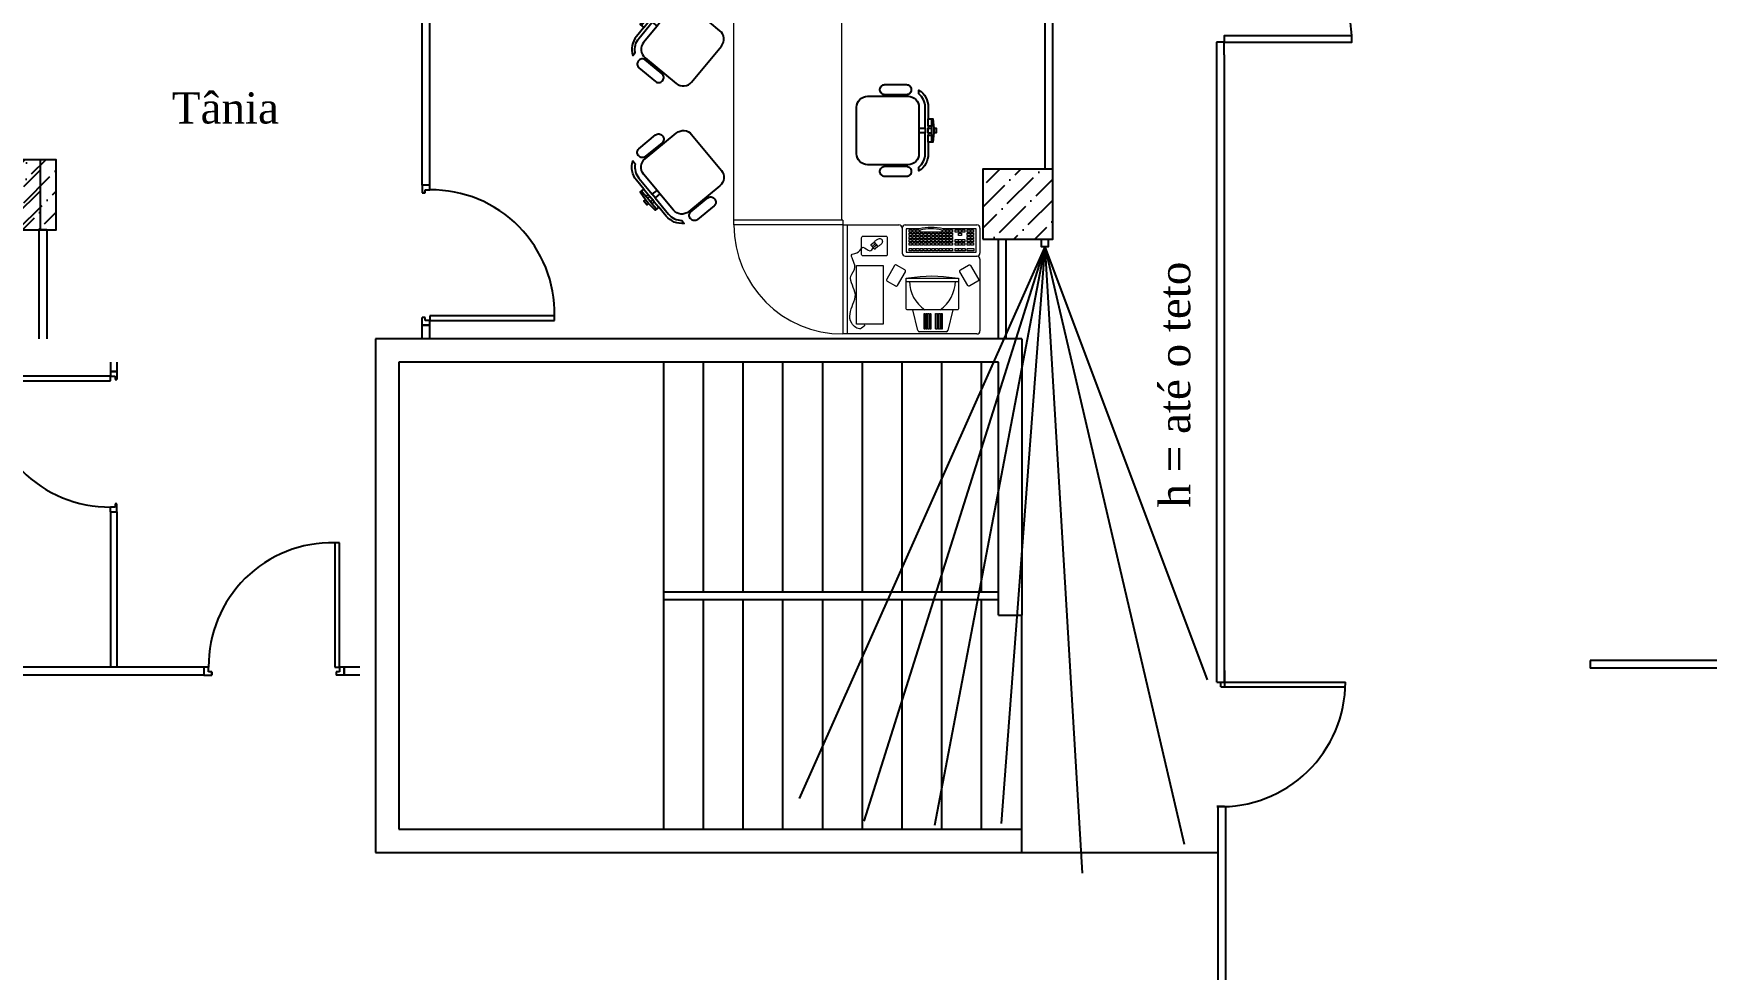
# Model space of a CAD drawing. Extents: x 97.2 to 178.4, y 268.6 to 301.5.
# Drawn here: x 129.76 to 140.5, y 283.47 to 289.49 of the extents above; entities that cross this region are included whole.
import ezdxf

# ---------------------------------------------------------------- set-up
doc = ezdxf.new("R2010")
doc.units = 0
doc.header["$MEASUREMENT"] = 0
for name, color, linetype in [('DIVISÓRIA', 1, 'CONTINUOUS'), ('DIVISÓRIAS', 1, 'CONTINUOUS'), ('FINO', 251, 'CONTINUOUS'), ('JANELA-ESQUADRIAS', 11, 'CONTINUOUS'), ('MOBIL', 7, 'CONTINUOUS'), ('MOBIL-I', 251, 'CONTINUOUS'), ('PAREDE-ALVENARIA', 7, 'CONTINUOUS'), ('PILAR', 5, 'CONTINUOUS'), ('PISO', 251, 'CONTINUOUS'), ('PISO-NOVO', 8, 'CONTINUOUS'), ('PISOS', 9, 'CONTINUOUS'), ('TXTAMBIENTE', 143, 'CONTINUOUS')]:
    doc.layers.add(name, color=color, linetype=linetype)
doc.layers.add('MOBILIÁRIO', color=1, linetype='CONTINUOUS', lineweight=9)
doc.styles.get("Standard").update_dxf_attribs({"font": 'arial.ttf'})
pattern_1 = [(45, (-126.12419, -284.90516), (0.05051394, 0.185217782), [0.238125, -0.047625, 0, -0.047625])]

# ---------------------------------------------------------------- blocks, each defined once
blk = doc.blocks.new('CAD_SECR')
at = {"layer": 'MOBIL'}
for p, q in [((-0.03, -0.05), (-0.03, -0.03)), ((-0.015, -0.05), (-0.03, -0.05)), ((-0.015, -0.05), (-0.015, -0.03)), ((0.015, -0.05), (0.015, -0.03)), ((0.03, -0.03), (0.015, -0.03)), ((0.03, -0.05), (0.015, -0.05)), ((0.03, -0.05), (0.03, -0.03))]:
    blk.add_line(p, q, dxfattribs=at)
for points in [[(-0.015, -0.11), (-0.15, -0.11, 0.414214), (-0.22, -0.18), (-0.22, -0.44, 0.414214), (-0.15, -0.51), (0.15, -0.51, 0.414214), (0.22, -0.44), (0.22, -0.18, 0.414214), (0.15, -0.11), (0.015, -0.11), (0.015, -0.07), (0.15, -0.07, -0.223888), (0.235, -0.11), (0.26, -0.11, 0.255924), (0.15, -0.05), (0.075, -0.05), (0.075, -0.02), (0.015, -0.015), (0.015, 0), (-0.015, 0), (-0.015, -0.015), (-0.075, -0.02), (-0.075, -0.05), (-0.15, -0.05, 0.255924), (-0.26, -0.11), (-0.235, -0.11, -0.223888), (-0.15, -0.07), (-0.015, -0.07)], [(-0.26, -0.16), (-0.265, -0.16, 0.414214), (-0.295, -0.19), (-0.295, -0.33, 0.414214), (-0.265, -0.36), (-0.26, -0.36, 0.414214), (-0.23, -0.33), (-0.23, -0.19, 0.414214)], [(0.23, -0.19), (0.23, -0.33, 0.414214), (0.26, -0.36), (0.265, -0.36, 0.414214), (0.295, -0.33), (0.295, -0.19, 0.414214), (0.265, -0.16), (0.26, -0.16, 0.414214)]]:
    blk.add_lwpolyline(points, format="xyb", close=True, dxfattribs=at)
blk.add_lwpolyline([(-0.015, -0.03), (-0.03, -0.03)], dxfattribs=at)
at = {"layer": 'MOBIL-I'}
blk.add_line((0.015, -0.015), (-0.015, -0.015), dxfattribs=at)
for points in [[(-0.03, -0.03), (-0.075, -0.03)], [(0.015, -0.03), (-0.015, -0.03)], [(0.075, -0.03), (0.03, -0.03)]]:
    blk.add_lwpolyline(points, dxfattribs=at)
for points in [[(-0.075, -0.05), (-0.03, -0.05, -0.255924)], [(-0.015, -0.05), (0.015, -0.05, -0.255924)], [(0.015, -0.07), (-0.015, -0.07, 0.223888)], [(0.03, -0.05), (0.075, -0.05, -0.255924)], [(0.015, -0.11), (-0.015, -0.11, 0.414214)]]:
    blk.add_lwpolyline(points, format="xyb", dxfattribs=at)
blk = doc.blocks.new('estação de trabalho')
at = {"layer": 'MOBILIÁRIO', "ltscale": 0.16}
for p, q in [((98.509, 276.979), (99.209, 276.979)), ((98.509, 275.479), (98.509, 276.979)), ((98.509, 276.949), (99.209, 276.949)), ((99.199, 276.949), (99.199, 275.509)), ((99.209, 276.979), (99.209, 276.949)), ((99.209, 275.509), (98.509, 275.509)), ((99.209, 275.479), (98.509, 275.479)), ((99.209, 275.509), (99.209, 275.479)), ((99.209, 275.479), (99.209, 274.779)), ((99.209, 275.479), (99.239, 275.479))]:
    blk.add_line(p, q, dxfattribs=at)
at = {"layer": 'MOBILIÁRIO'}
for p, q in [((99.239, 274.779), (99.239, 275.479)), ((99.239, 275.479), (99.569, 275.479)), ((99.589, 275.459), (99.589, 275.299)), ((99.609, 275.479), (100.069, 275.479)), ((100.089, 275.459), (100.089, 275.299)), ((99.419, 275.36), (99.396, 275.341)), ((99.426, 275.351), (99.404, 275.332)), ((99.436, 275.34), (99.41, 275.371)), ((99.609, 275.279), (100.069, 275.279)), ((100.089, 275.259), (100.089, 274.799)), ((99.615, 275.117), (99.952, 275.117)), ((99.691, 274.801), (99.657, 274.934)), ((99.914, 274.934), (99.882, 274.801)), ((100.069, 274.779), (99.209, 274.779)), ((99.873, 274.793), (99.701, 274.793))]:
    blk.add_line(p, q, dxfattribs=at)
for points in [[(99.698, 275.454), (99.615, 275.454), (99.615, 275.304), (100.065, 275.304), (100.065, 275.454)], [(99.844, 275.447), (99.844, 275.432), (99.704, 275.432), (99.704, 275.447)], [(100.065, 275.454), (99.853, 275.454)]]:
    blk.add_lwpolyline(points, dxfattribs=at)
for points in [[(99.652, 275.432), (99.634, 275.432), (99.634, 275.447), (99.652, 275.447)], [(99.675, 275.432), (99.657, 275.432), (99.657, 275.447), (99.675, 275.447)], [(99.698, 275.432), (99.68, 275.432), (99.68, 275.447), (99.698, 275.447)], [(99.867, 275.432), (99.849, 275.432), (99.849, 275.447), (99.867, 275.447)], [(99.89, 275.432), (99.872, 275.432), (99.872, 275.447), (99.89, 275.447)], [(99.913, 275.432), (99.894, 275.432), (99.894, 275.447), (99.913, 275.447)], [(99.948, 275.432), (99.929, 275.432), (99.929, 275.447), (99.948, 275.447)], [(99.97, 275.432), (99.952, 275.432), (99.952, 275.447), (99.97, 275.447)], [(99.992, 275.432), (99.974, 275.432), (99.974, 275.447), (99.992, 275.447)], [(100.026, 275.432), (100.007, 275.432), (100.007, 275.447), (100.026, 275.447)], [(100.048, 275.432), (100.03, 275.432), (100.03, 275.447), (100.048, 275.447)], [(99.652, 275.411), (99.634, 275.411), (99.634, 275.427), (99.652, 275.427)], [(99.652, 275.391), (99.634, 275.391), (99.634, 275.406), (99.652, 275.406)], [(99.652, 275.37), (99.634, 275.37), (99.634, 275.385), (99.652, 275.385)], [(99.652, 275.35), (99.634, 275.35), (99.634, 275.365), (99.652, 275.365)], [(99.675, 275.411), (99.657, 275.411), (99.657, 275.427), (99.675, 275.427)], [(99.675, 275.391), (99.657, 275.391), (99.657, 275.406), (99.675, 275.406)], [(99.675, 275.37), (99.657, 275.37), (99.657, 275.385), (99.675, 275.385)], [(99.675, 275.35), (99.657, 275.35), (99.657, 275.365), (99.675, 275.365)], [(99.698, 275.411), (99.68, 275.411), (99.68, 275.427), (99.698, 275.427)], [(99.698, 275.391), (99.68, 275.391), (99.68, 275.406), (99.698, 275.406)], [(99.698, 275.37), (99.68, 275.37), (99.68, 275.385), (99.698, 275.385)], [(99.698, 275.35), (99.68, 275.35), (99.68, 275.365), (99.698, 275.365)], [(99.723, 275.411), (99.705, 275.411), (99.705, 275.427), (99.723, 275.427)], [(99.723, 275.391), (99.705, 275.391), (99.705, 275.406), (99.723, 275.406)], [(99.723, 275.37), (99.705, 275.37), (99.705, 275.385), (99.723, 275.385)], [(99.723, 275.35), (99.705, 275.35), (99.705, 275.365), (99.723, 275.365)], [(99.747, 275.411), (99.728, 275.411), (99.728, 275.427), (99.747, 275.427)], [(99.747, 275.391), (99.728, 275.391), (99.728, 275.406), (99.747, 275.406)], [(99.747, 275.37), (99.728, 275.37), (99.728, 275.385), (99.747, 275.385)], [(99.747, 275.35), (99.728, 275.35), (99.728, 275.365), (99.747, 275.365)], [(99.771, 275.411), (99.753, 275.411), (99.753, 275.427), (99.771, 275.427)], [(99.771, 275.391), (99.753, 275.391), (99.753, 275.406), (99.771, 275.406)], [(99.771, 275.37), (99.753, 275.37), (99.753, 275.385), (99.771, 275.385)], [(99.771, 275.35), (99.753, 275.35), (99.753, 275.365), (99.771, 275.365)], [(99.797, 275.411), (99.779, 275.411), (99.779, 275.427), (99.797, 275.427)], [(99.797, 275.391), (99.779, 275.391), (99.779, 275.406), (99.797, 275.406)], [(99.797, 275.37), (99.779, 275.37), (99.779, 275.385), (99.797, 275.385)], [(99.797, 275.35), (99.779, 275.35), (99.779, 275.365), (99.797, 275.365)], [(99.821, 275.411), (99.803, 275.411), (99.803, 275.427), (99.821, 275.427)], [(99.821, 275.391), (99.803, 275.391), (99.803, 275.406), (99.821, 275.406)], [(99.821, 275.37), (99.803, 275.37), (99.803, 275.385), (99.821, 275.385)], [(99.821, 275.35), (99.803, 275.35), (99.803, 275.365), (99.821, 275.365)], [(99.844, 275.411), (99.826, 275.411), (99.826, 275.427), (99.844, 275.427)], [(99.844, 275.391), (99.826, 275.391), (99.826, 275.406), (99.844, 275.406)], [(99.844, 275.37), (99.826, 275.37), (99.826, 275.385), (99.844, 275.385)], [(99.844, 275.35), (99.826, 275.35), (99.826, 275.365), (99.844, 275.365)], [(99.867, 275.411), (99.849, 275.411), (99.849, 275.427), (99.867, 275.427)], [(99.867, 275.391), (99.849, 275.391), (99.849, 275.406), (99.867, 275.406)], [(99.867, 275.37), (99.849, 275.37), (99.849, 275.385), (99.867, 275.385)], [(99.867, 275.35), (99.849, 275.35), (99.849, 275.365), (99.867, 275.365)], [(99.89, 275.411), (99.872, 275.411), (99.872, 275.427), (99.89, 275.427)], [(99.89, 275.391), (99.872, 275.391), (99.872, 275.406), (99.89, 275.406)], [(99.89, 275.37), (99.872, 275.37), (99.872, 275.385), (99.89, 275.385)], [(99.89, 275.35), (99.872, 275.35), (99.872, 275.365), (99.89, 275.365)], [(99.913, 275.411), (99.894, 275.411), (99.894, 275.427), (99.913, 275.427)], [(99.913, 275.391), (99.894, 275.391), (99.894, 275.406), (99.913, 275.406)], [(99.913, 275.37), (99.894, 275.37), (99.894, 275.385), (99.913, 275.385)], [(99.913, 275.35), (99.894, 275.35), (99.894, 275.365), (99.913, 275.365)], [(99.948, 275.37), (99.929, 275.37), (99.929, 275.385), (99.948, 275.385)], [(99.948, 275.35), (99.929, 275.35), (99.929, 275.365), (99.948, 275.365)], [(99.97, 275.411), (99.952, 275.411), (99.952, 275.426), (99.97, 275.426)], [(99.97, 275.37), (99.952, 275.37), (99.952, 275.385), (99.97, 275.385)], [(99.97, 275.35), (99.952, 275.35), (99.952, 275.365), (99.97, 275.365)], [(99.992, 275.37), (99.974, 275.37), (99.974, 275.385), (99.992, 275.385)], [(99.992, 275.35), (99.974, 275.35), (99.974, 275.365), (99.992, 275.365)], [(100.026, 275.411), (100.007, 275.411), (100.007, 275.426), (100.026, 275.426)], [(100.026, 275.391), (100.007, 275.391), (100.007, 275.406), (100.026, 275.406)], [(100.026, 275.37), (100.007, 275.37), (100.007, 275.385), (100.026, 275.385)], [(100.026, 275.349), (100.007, 275.349), (100.007, 275.364), (100.026, 275.364)], [(100.048, 275.411), (100.03, 275.411), (100.03, 275.426), (100.048, 275.426)], [(100.048, 275.391), (100.03, 275.391), (100.03, 275.406), (100.048, 275.406)], [(100.048, 275.37), (100.03, 275.37), (100.03, 275.385), (100.048, 275.385)], [(100.048, 275.349), (100.03, 275.349), (100.03, 275.364), (100.048, 275.364)], [(99.652, 275.314), (99.634, 275.314), (99.634, 275.329), (99.652, 275.329)], [(99.675, 275.314), (99.657, 275.314), (99.657, 275.329), (99.675, 275.329)], [(99.698, 275.314), (99.68, 275.314), (99.68, 275.329), (99.698, 275.329)], [(99.723, 275.314), (99.705, 275.314), (99.705, 275.329), (99.723, 275.329)], [(99.747, 275.314), (99.728, 275.314), (99.728, 275.329), (99.747, 275.329)], [(99.771, 275.314), (99.753, 275.314), (99.753, 275.329), (99.771, 275.329)], [(99.797, 275.314), (99.779, 275.314), (99.779, 275.329), (99.797, 275.329)], [(99.821, 275.314), (99.803, 275.314), (99.803, 275.329), (99.821, 275.329)], [(99.844, 275.314), (99.826, 275.314), (99.826, 275.329), (99.844, 275.329)], [(99.867, 275.314), (99.849, 275.314), (99.849, 275.329), (99.867, 275.329)], [(99.89, 275.314), (99.872, 275.314), (99.872, 275.329), (99.89, 275.329)], [(99.913, 275.314), (99.894, 275.314), (99.894, 275.329), (99.913, 275.329)], [(99.948, 275.314), (99.929, 275.314), (99.929, 275.329), (99.948, 275.329)], [(99.971, 275.314), (99.952, 275.314), (99.952, 275.329), (99.971, 275.329)], [(99.993, 275.314), (99.975, 275.314), (99.975, 275.329), (99.993, 275.329)], [(100.049, 275.314), (100.007, 275.314), (100.007, 275.329), (100.049, 275.329)], [(99.468, 275.219), (99.468, 274.841), (99.297, 274.841), (99.297, 275.219)]]:
    blk.add_lwpolyline(points, close=True, dxfattribs=at)
for points in [[(99.494, 275.397), (99.494, 275.29, -0.414214), (99.484, 275.28), (99.339, 275.28, -0.414214), (99.329, 275.29), (99.329, 275.397, -0.414214), (99.339, 275.407), (99.484, 275.407, -0.414214)], [(99.494, 275.118), (99.546, 275.088, 0.414214), (99.56, 275.091), (99.61, 275.178, 0.414214), (99.606, 275.192), (99.554, 275.222, 0.414214), (99.54, 275.218), (99.49, 275.131, 0.414214)], [(99.952, 275.137), (99.952, 274.944, -0.414214), (99.942, 274.934), (99.625, 274.934, -0.414214), (99.615, 274.944), (99.615, 275.137)], [(100.076, 275.118), (100.024, 275.088, -0.414214), (100.01, 275.091), (99.96, 275.178, -0.414214), (99.964, 275.192), (100.016, 275.222, -0.414214), (100.029, 275.218), (100.079, 275.131, -0.414214)], [(99.737, 274.81), (99.735, 274.81, -0.414214), (99.73, 274.814), (99.73, 274.911), (99.733, 274.911, -0.414214), (99.737, 274.907)], [(99.75, 274.81), (99.747, 274.81, -0.414214), (99.743, 274.814), (99.743, 274.911), (99.746, 274.911, -0.414214), (99.75, 274.907)], [(99.762, 274.81), (99.759, 274.81, -0.414214), (99.755, 274.814), (99.755, 274.911), (99.757, 274.911, -0.414214), (99.762, 274.907)], [(99.774, 274.81), (99.771, 274.81, -0.414214), (99.767, 274.814), (99.767, 274.911), (99.769, 274.911, -0.414214), (99.774, 274.907)], [(99.811, 274.81), (99.808, 274.81, -0.414214), (99.804, 274.814), (99.804, 274.911), (99.806, 274.911, -0.414214), (99.811, 274.907)], [(99.823, 274.81), (99.821, 274.81, -0.414214), (99.816, 274.814), (99.816, 274.911), (99.819, 274.911, -0.414214), (99.823, 274.907)], [(99.835, 274.81), (99.833, 274.81, -0.414214), (99.828, 274.814), (99.828, 274.911), (99.831, 274.911, -0.414214), (99.835, 274.907)], [(99.847, 274.81), (99.845, 274.81, -0.414214), (99.84, 274.814), (99.84, 274.911), (99.843, 274.911, -0.414214), (99.847, 274.907)]]:
    blk.add_lwpolyline(points, format="xyb", close=True, dxfattribs=at)
for points in [[(99.434, 275.34), (99.417, 275.325, -0.414214), (99.409, 275.326), (99.391, 275.347, -0.414214), (99.392, 275.355), (99.409, 275.369)], [(99.409, 275.369, -0.033924), (99.424, 275.383, -0.074521), (99.433, 275.389, -0.085135), (99.443, 275.392, -0.106249), (99.452, 275.39, -0.128229), (99.459, 275.386)], [(99.459, 275.386, -0.128229), (99.462, 275.379, -0.106249), (99.462, 275.369, -0.085135), (99.458, 275.36, -0.074521), (99.451, 275.352, -0.033924), (99.434, 275.34)]]:
    blk.add_lwpolyline(points, format="xyb", dxfattribs=at)
at = {"layer": 'MOBILIÁRIO', "ltscale": 0.16}
blk.add_arc((99.209, 275.479), 0.7, 180, 270, dxfattribs=at)
at = {"layer": 'MOBILIÁRIO'}
for centre, radius, start, end in [((99.569, 275.459), 0.02, 0, 90), ((99.609, 275.459), 0.02, 90, 180), ((99.776, 275.137), 0.327, 76.2248, 103.7752), ((99.774, 275.111), 0.343, 78.2426, 101.7574), ((100.069, 275.459), 0.02, 0, 90), ((99.609, 275.299), 0.02, 180, 270), ((100.069, 275.299), 0.02, 270, 360), ((100.069, 275.259), 0.02, 0, 90), ((99.78, 274.287), 0.863, 80.0643, 99.9357), ((99.863, 275.121), 0.227, 180.8822, 235.4255), ((99.704, 275.121), 0.227, 304.5745, 359.1178), ((99.701, 274.803), 0.01, 194.2167, 270), ((99.873, 274.803), 0.01, 270, 346.7618), ((100.069, 274.799), 0.02, 270, 0)]:
    blk.add_arc(centre, radius, start, end, dxfattribs=at)
blk.add_open_spline([(99.35, 274.838), (99.341, 274.827), (99.317, 274.796), (99.233, 274.864), (99.266, 274.953), (99.306, 275.05), (99.23, 275.137), (99.311, 275.208), (99.237, 275.299), (99.315, 275.295), (99.334, 275.359), (99.379, 275.298), (99.397, 275.323), (99.404, 275.332)], degree=3, knots=[0, 0, 0, 0, 0.0378145, 0.1041581, 0.2264168, 0.2917777, 0.4120178, 0.4757846, 0.5590592, 0.6025421, 0.6439459, 0.6951513, 0.7232465, 0.7232465, 0.7232465, 0.7232465], dxfattribs=at)
at = {"layer": 'MOBILIÁRIO', "ltscale": 0.16, "xscale": -1, "rotation": 270}
blk.add_blockref('CAD_SECR', (99.807, 276.086), dxfattribs=at)
blk = doc.blocks.new('A$C22AB6FDB')
at = {"layer": 'PILAR'}
h = blk.add_hatch(dxfattribs=at)
h.set_pattern_fill('ANSI36', color=256, scale=0.03, style=0)
h.set_pattern_definition([(45, (-132.62419, -284.84545), (0.05051394, 0.185217782), [0.238125, -0.047625, 0, -0.047625])])
h.paths.add_polyline_path([(4.28, 3.31), (4.28, 2.86), (4.73, 2.86), (4.73, 3.31)])
h = blk.add_hatch(dxfattribs=at)
h.set_pattern_fill('ANSI36', color=256, scale=0.03, style=0)
h.set_pattern_definition([(45, (-132.62419, -284.84545), (0.05051394, 0.185217782), [0.238125, -0.047625, 0, -0.047625])])
h.paths.add_polyline_path([(4.28, 3.31), (4.28, 2.86), (4.73, 2.86), (4.73, 3.31)])
h = blk.add_hatch(dxfattribs=at)
h.set_pattern_fill('ANSI36', color=256, scale=0.03, style=0)
h.set_pattern_definition(pattern_1)
h.paths.add_polyline_path([(10.78, 3.25), (10.78, 2.8), (11.23, 2.8), (11.23, 3.25)])
h = blk.add_hatch(dxfattribs=at)
h.set_pattern_fill('ANSI36', color=256, scale=0.03, style=0)
h.set_pattern_definition(pattern_1)
h.paths.add_polyline_path([(10.78, 3.25), (10.78, 2.8), (11.23, 2.8), (11.23, 3.25)])
at = {"layer": 'DIVISÓRIA'}
for p, q in [((7.18, 3.147), (7.18, 6.49)), ((7.23, 3.147), (7.23, 6.49)), ((11.18, 3.25), (11.18, 6.49)), ((11.23, 3.25), (11.23, 6.54)), ((7.18, 3.147), (7.18, 3.097)), ((7.23, 3.147), (7.18, 3.147)), ((7.23, 3.147), (7.18, 3.147)), ((7.2, 3.097), (7.2, 3.117)), ((7.2, 3.117), (7.23, 3.117)), ((7.23, 3.117), (7.23, 3.147)), ((7.2, 3.097), (7.18, 3.097)), ((7.18, 3.097), (7.2, 3.097)), ((4.72, 2.86), (4.72, 2.16)), ((4.77, 2.86), (4.73, 2.86)), ((4.77, 2.86), (4.77, 2.16)), ((10.88, 2.16), (10.88, 2.8)), ((10.93, 2.16), (10.93, 2.8)), ((7.18, 2.247), (7.18, 2.297)), ((7.23, 2.277), (7.2, 2.277)), ((7.23, 2.307), (7.23, 2.277)), ((8.03, 2.307), (7.23, 2.307)), ((7.23, 2.247), (7.23, 2.277)), ((7.23, 2.277), (8.03, 2.277)), ((8.03, 2.277), (8.03, 2.307)), ((7.18, 2.16), (7.18, 2.247)), ((7.18, 2.247), (7.23, 2.247)), ((7.23, 2.247), (7.18, 2.247)), ((7.23, 2.16), (7.23, 2.247)), ((5.18, 2.01), (5.18, 1.949)), ((5.22, 2.01), (5.22, 1.949)), ((5.18, 1.919), (4.38, 1.919)), ((4.38, 1.889), (5.18, 1.889)), ((5.18, 1.889), (5.18, 1.919)), ((5.18, 1.049), (5.18, 0.05)), ((5.22, 1.049), (5.22, 0.05)), ((6.649, 0.85), (6.619, 0.85)), ((6.619, 0.85), (6.619, 0.05)), ((6.649, 0.05), (6.649, 0.85)), ((5.779, 0.05), (4.58, 0.05)), ((5.779, 0.05), (5.779, 0)), ((5.779, 0.05), (5.779, 0)), ((5.809, 0.05), (5.779, 0.05)), ((5.809, 0.02), (5.809, 0.05)), ((5.829, 0.02), (5.809, 0.02)), ((5.829, 0.02), (5.829, 0)), ((5.829, 0), (5.829, 0.02)), ((6.619, 0.05), (6.649, 0.05)), ((6.649, 0.05), (6.649, 0.02)), ((6.679, 0.05), (6.649, 0.05)), ((6.78, 0.05), (6.679, 0.05)), ((6.679, 0), (6.679, 0.05)), ((6.679, 0.05), (6.679, 0)), ((5.779, 0), (4.58, 0)), ((5.779, 0), (5.829, 0)), ((6.679, 0), (6.629, 0)), ((6.78, 0), (6.679, 0))]:
    blk.add_line(p, q, dxfattribs=at)
at = {"layer": 'JANELA-ESQUADRIAS'}
for p, q in [((7.2, 2.297), (7.18, 2.297)), ((7.2, 2.277), (7.2, 2.297)), ((5.18, 1.949), (5.22, 1.949)), ((5.22, 1.949), (5.18, 1.949)), ((5.18, 1.949), (5.18, 1.919)), ((5.22, 1.949), (5.22, 1.899)), ((5.18, 1.919), (5.21, 1.919)), ((5.21, 1.919), (5.21, 1.899)), ((5.21, 1.899), (5.22, 1.899)), ((5.21, 1.079), (5.18, 1.079)), ((5.18, 1.049), (5.18, 1.079)), ((5.21, 1.099), (5.21, 1.079)), ((5.22, 1.099), (5.21, 1.099)), ((5.21, 1.099), (5.22, 1.099)), ((5.22, 1.049), (5.22, 1.099)), ((5.18, 1.049), (5.22, 1.049)), ((6.629, 0.02), (6.629, 0)), ((6.649, 0.02), (6.629, 0.02))]:
    blk.add_line(p, q, dxfattribs=at)
at = {"layer": 'PILAR'}
for points in [[(4.28, 2.86), (4.73, 2.86), (4.73, 3.31), (4.28, 3.31)], [(4.28, 2.86), (4.73, 2.86), (4.73, 3.31), (4.28, 3.31)], [(10.78, 2.8), (11.23, 2.8), (11.23, 3.25), (10.78, 3.25)], [(10.78, 2.8), (11.23, 2.8), (11.23, 3.25), (10.78, 3.25)]]:
    blk.add_lwpolyline(points, close=True, dxfattribs=at)
at = {"layer": 'PISOS'}
for centre, start, end in [((7.237, 2.324), 358.785, 90.5032), ((5.173, 1.872), 178.785, 270.5032), ((6.602, 0.057), 88.785, 180.5032)]:
    blk.add_arc(centre, 0.793, start, end, dxfattribs=at)
at = {"layer": 'MOBILIÁRIO'}
for name, p, rotation in [('CAD_SECR', (8.613, 4.25), 50.43188250422642), ('estação de trabalho', (-89.327, -272.588), 359.9999999999995)]:
    blk.add_blockref(name, p, dxfattribs=dict(at, rotation=rotation))
at = {"layer": 'MOBILIÁRIO', "xscale": -1, "rotation": 129.5681174957774}
blk.add_blockref('CAD_SECR', (8.613, 3.032), dxfattribs=at)
at = {"layer": 'PAREDE-ALVENARIA', "insert": (5.573, 3.743), "char_height": 0.2, "width": 1.5448, "attachment_point": 1}
blk.add_mtext('\\fTimes New Roman|b0|i0|c0|p18;Tânia', dxfattribs=at)

msp = doc.modelspace()

# ---------------------------------------------------------------- hatches: boundary and pattern name
at = {"layer": 'PILAR'}
h = msp.add_hatch(dxfattribs=at)
h.set_pattern_fill('ANSI36', color=256, scale=0.03, style=0)
h.set_pattern_definition([(45, (-7.45177, 0.52098), (0.05051394, 0.185217782), [0.238125, -0.047625, 0, -0.047625])])
h.paths.add_polyline_path([(129.452, 288.676), (129.452, 288.226), (129.902, 288.226), (129.902, 288.676)])
h = msp.add_hatch(dxfattribs=at)
h.set_pattern_fill('ANSI36', color=256, scale=0.03, style=0)
h.set_pattern_definition([(45, (-7.45177, 0.52098), (0.05051394, 0.185217782), [0.238125, -0.047625, 0, -0.047625])])
h.paths.add_polyline_path([(129.452, 288.676), (129.452, 288.226), (129.902, 288.226), (129.902, 288.676)])

# ---------------------------------------------------------------- linework, layer by layer
at = {"layer": 'DIVISÓRIAS'}
for p, q in [((137.402, 289.432), (137.352, 289.432)), ((137.352, 289.432), (137.352, 288.741)), ((137.402, 289.35), (137.402, 289.432)), ((137.402, 289.35), (137.402, 288.659)), ((137.352, 288.741), (137.352, 287.416)), ((137.352, 288.741), (137.352, 285.409)), ((137.402, 288.659), (137.402, 287.416)), ((137.402, 288.659), (137.402, 285.32)), ((142.452, 285.459), (139.752, 285.459)), ((139.752, 285.459), (139.752, 285.409)), ((137.355, 285.32), (137.355, 285.409)), ((137.405, 285.395), (137.405, 285.29)), ((142.452, 285.409), (139.752, 285.409)), ((137.355, 285.32), (137.405, 285.32)), ((137.38, 285.32), (138.18, 285.32)), ((137.38, 285.29), (137.38, 285.32)), ((137.38, 285.29), (138.18, 285.29)), ((137.405, 284.521), (137.355, 284.521)), ((137.363, 280.242), (137.363, 284.521)), ((137.413, 280.292), (137.413, 284.521))]:
    msp.add_line(p, q, dxfattribs=at)
msp.add_lwpolyline([(138.222, 289.472), (137.402, 289.472), (137.402, 289.432), (138.222, 289.432)], close=True, dxfattribs=at)
msp.add_arc((137.38, 285.32), 0.8, 268.2092, 0, dxfattribs=at)
at = {"layer": 'FINO'}
msp.add_arc((137.402, 289.432), 0.82, 0, 90, dxfattribs=at)
at = {"layer": 'PAREDE-ALVENARIA'}
for p, q in [((136.102, 287.526), (131.952, 287.526)), ((131.952, 287.526), (131.952, 284.376)), ((131.952, 287.526), (131.952, 284.226)), ((136.102, 287.526), (131.952, 287.526)), ((136.102, 287.526), (136.102, 285.751)), ((136.102, 287.526), (136.102, 285.751)), ((135.952, 287.376), (132.102, 287.376)), ((132.102, 287.376), (132.102, 284.376)), ((132.102, 287.376), (132.102, 284.376)), ((135.952, 287.376), (132.102, 287.376)), ((135.952, 285.751), (135.952, 287.376)), ((135.952, 285.751), (135.952, 287.376)), ((133.802, 285.901), (135.952, 285.901)), ((133.802, 285.901), (135.952, 285.901)), ((133.802, 285.851), (135.952, 285.851)), ((133.802, 285.851), (135.952, 285.851)), ((135.952, 285.751), (136.102, 285.751)), ((135.952, 285.751), (136.102, 285.751)), ((132.102, 284.376), (136.102, 284.376)), ((132.102, 284.376), (136.102, 284.376)), ((131.952, 284.226), (136.102, 284.226)), ((131.952, 284.226), (136.102, 284.226))]:
    msp.add_line(p, q, dxfattribs=at)
at = {"layer": 'PILAR'}
msp.add_lwpolyline([(129.452, 288.226), (129.902, 288.226), (129.902, 288.676), (129.452, 288.676)], close=True, dxfattribs=at)
msp.add_lwpolyline([(129.452, 288.226), (129.902, 288.226), (129.902, 288.676), (129.452, 288.676)], close=True, dxfattribs=at)
at = {"layer": 'PISO'}
for p, q in [((133.802, 287.376), (133.802, 284.376)), ((133.802, 287.376), (133.802, 284.376)), ((134.057, 287.376), (134.057, 285.901)), ((134.057, 287.376), (134.057, 285.901)), ((134.312, 287.376), (134.312, 285.901)), ((134.312, 287.376), (134.312, 285.901)), ((134.567, 287.376), (134.567, 285.901)), ((134.567, 287.376), (134.567, 285.901)), ((134.822, 287.376), (134.822, 285.901)), ((134.822, 287.376), (134.822, 285.901)), ((135.077, 287.376), (135.077, 285.901)), ((135.077, 287.376), (135.077, 285.901)), ((135.332, 287.376), (135.332, 285.901)), ((135.332, 287.376), (135.332, 285.901)), ((135.587, 287.376), (135.587, 285.901)), ((135.587, 287.376), (135.587, 285.901)), ((135.842, 287.376), (135.842, 285.901)), ((135.842, 287.376), (135.842, 285.901)), ((134.057, 285.851), (134.057, 284.376)), ((134.057, 285.851), (134.057, 284.376)), ((134.312, 285.851), (134.312, 284.376)), ((134.312, 285.851), (134.312, 284.376)), ((134.567, 285.851), (134.567, 284.376)), ((134.567, 285.851), (134.567, 284.376)), ((134.822, 285.851), (134.822, 284.376)), ((134.822, 285.851), (134.822, 284.376)), ((135.077, 285.851), (135.077, 284.376)), ((135.077, 285.851), (135.077, 284.376)), ((135.332, 285.851), (135.332, 284.376)), ((135.332, 285.851), (135.332, 284.376)), ((135.587, 285.851), (135.587, 284.376)), ((135.587, 285.851), (135.587, 284.376)), ((135.842, 285.851), (135.842, 284.376)), ((135.842, 285.851), (135.842, 284.376)), ((136.102, 284.226), (136.102, 285.751)), ((136.102, 284.226), (136.102, 285.751))]:
    msp.add_line(p, q, dxfattribs=at)
at = {"layer": 'PISO-NOVO', "color": 2}
for q in [(134.674, 284.573), (135.088, 284.426), (135.542, 284.4), (135.97, 284.413), (136.491, 284.093), (137.145, 284.279), (137.292, 285.334)]:
    msp.add_line((136.251, 288.117), q, dxfattribs=at)
msp.add_lwpolyline([(136.23, 288.167), (136.272, 288.167), (136.272, 288.117), (136.23, 288.117)], close=True, dxfattribs=at)
at = {"layer": 'TXTAMBIENTE'}
msp.add_line((136.102, 284.226), (137.363, 284.226), dxfattribs=at)

# ---------------------------------------------------------------- block references
at = {"layer": 'PISO-NOVO'}
msp.add_blockref('A$C22AB6FDB', (125.072, 285.366), dxfattribs=at)

# ---------------------------------------------------------------- texts
at = {"layer": 'PAREDE-ALVENARIA', "insert": (136.984, 286.442), "char_height": 0.2, "width": 1.54477, "attachment_point": 1, "rotation": 90}
msp.add_mtext('\\fTimes New Roman|b0|i0|c0|p18;h = até o teto', dxfattribs=at)

doc.saveas('drawing.dxf')
